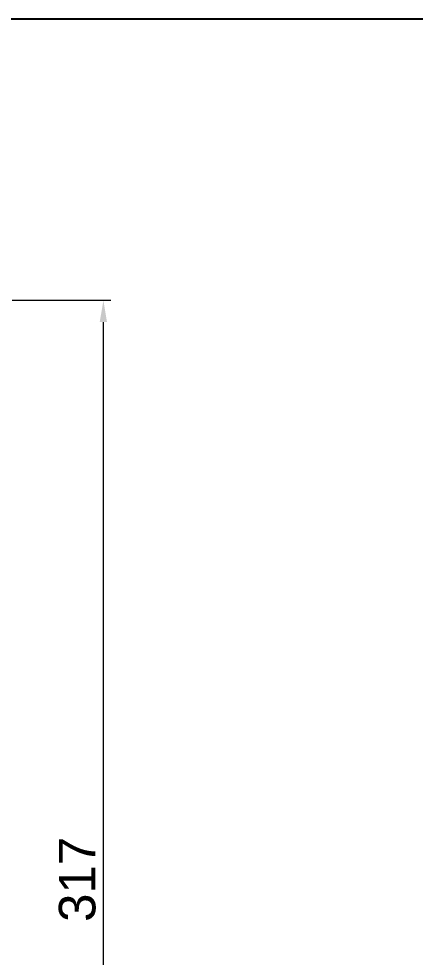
# Model space of a CAD drawing. Header units: millimetres. Extents: x 0 to 1188, y 0 to 840.
# Drawn here: x 466.2 to 574.6, y 583.2 to 840 of the extents above; entities that cross this region are included whole.
import ezdxf

# ---------------------------------------------------------------- set-up
doc = ezdxf.new("R2010")
doc.units = ezdxf.units.MM
doc.layers.add('图框', color=7, linetype='Continuous')
doc.layers.add('标注', color=251, linetype='Continuous', lineweight=9)
doc.styles.get("Standard").update_dxf_attribs({"font": 'arial.ttf'})
doc.dimstyles.new('STANDARD 4', dxfattribs={"dimscale": 4, "dimtxt": 2.5, "dimasz": 1.5, "dimexe": 0.5, "dimexo": 0.5, "dimgap": 0.5, "dimtad": 1, "dimtoh": 1, "dimdec": 1, "dimzin": 12, "dimdsep": 46, "dimtxsty": 'Standard', "dimcen": 0, "dimclrd": 256, "dimclre": 256, "dimclrt": 256, "dimadec": 0, "dimazin": 0, "dimtp": 0.01, "dimtm": 0.01, "dimtfac": 1, "dimtdec": 1, "dimtofl": 0, "dimtmove": 0, "dimatfit": 3, "dimfxl": 1, "dimtolj": 1, "dimtzin": 4, "dimlwd": -1, "dimlwe": -1, "dimarcsym": 0})

# ---------------------------------------------------------------- blocks, each defined once
blk = doc.blocks.new('A4-H')
at = {"layer": '图框'}
blk.add_lwpolyline([(0, 210.021), (297, 210.021), (297, 0), (0, 0)], close=True, dxfattribs=at)
blk = doc.blocks.new('*D10')
at = {"layer": 'Defpoints', "color": 0, "transparency": 16777216}
for p in [(462.4, 762.99), (489.36, 762.99), (466, 445.99)]:
    blk.add_point(p, dxfattribs=at)
at = {"layer": '标注', "transparency": 16777216}
for p, q in [((464.4, 762.99), (491.36, 762.99)), ((489.36, 451.99), (489.36, 756.99)), ((468, 445.99), (491.36, 445.99))]:
    blk.add_line(p, q, dxfattribs=at)
for points in [[(488.36, 756.99), (490.36, 756.99), (489.36, 762.99)], [(488.36, 451.99), (490.36, 451.99), (489.36, 445.99)]]:
    blk.add_solid(points, dxfattribs=at)
at = {"layer": '标注', "transparency": 16777216, "insert": (482.25, 604.49), "char_height": 10, "attachment_point": 5, "rotation": 90}
blk.add_mtext('\\A1;317', dxfattribs=at)

msp = doc.modelspace()

# ---------------------------------------------------------------- block references
at = {"layer": '图框', "xscale": 3.999619079867048, "yscale": 3.999619079867048, "zscale": 3.999619079867048}
msp.add_blockref('A4-H', (0, 0), dxfattribs=at)

# ---------------------------------------------------------------- dimensions: what is measured, and where the dimension line sits
at = {"layer": '标注'}
dim = msp.add_linear_dim(base=(489.36, 762.99), p1=(466, 445.99), p2=(462.4, 762.99), angle=90, dimstyle='STANDARD 4', override={"dimdec": 0}, dxfattribs=at)
dim.commit()
dim.dimension.update_dxf_attribs({"geometry": '*D10', "text_midpoint": (489.36, 604.49), "dimtype": 160})

doc.saveas('drawing.dxf')
